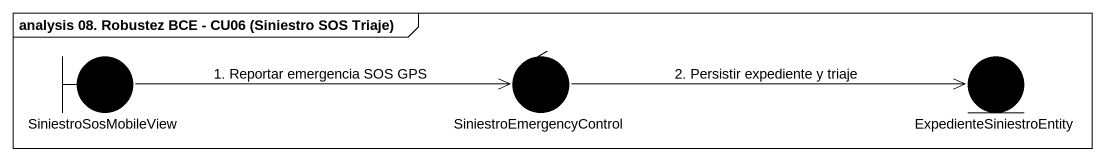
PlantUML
@startuml
mainframe analysis 08. Robustez BCE - CU06 (Siniestro SOS Triaje)
boundary SiniestroSosMobileView #000000
control SiniestroEmergencyControl #000000
entity ExpedienteSiniestroEntity #000000
SiniestroSosMobileView -right-> SiniestroEmergencyControl : 1. Reportar emergencia SOS GPS
SiniestroEmergencyControl -right-> ExpedienteSiniestroEntity : 2. Persistir expediente y triaje
@enduml
